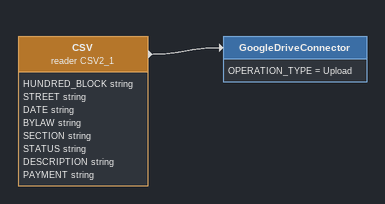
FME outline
CSV (reader CSV2_1)
    attributes: HUNDRED_BLOCK string, STREET string, DATE string, BYLAW string, SECTION string, STATUS string, DESCRIPTION string, PAYMENT string
    -> GoogleDriveConnector
GoogleDriveConnector
    OPERATION_TYPE = Upload
